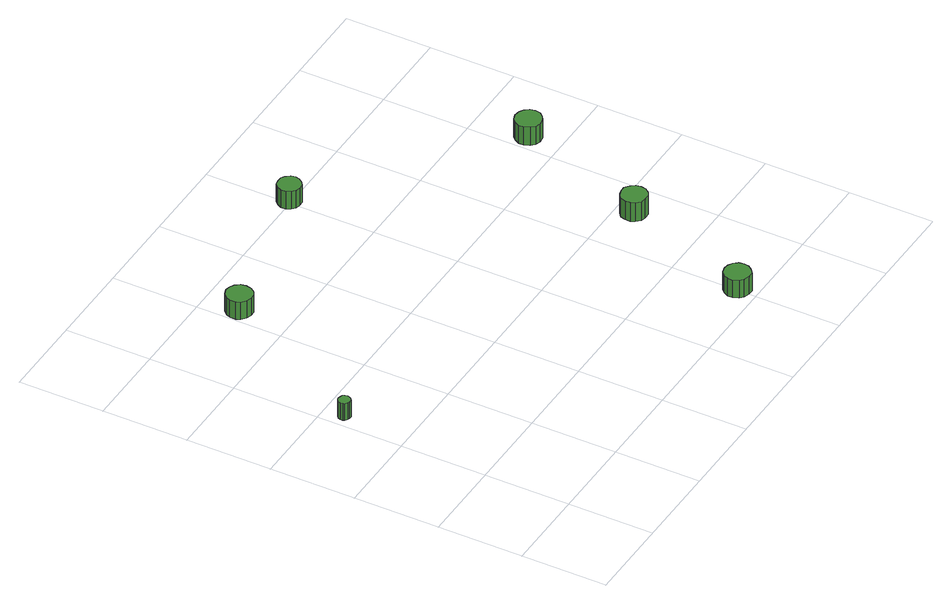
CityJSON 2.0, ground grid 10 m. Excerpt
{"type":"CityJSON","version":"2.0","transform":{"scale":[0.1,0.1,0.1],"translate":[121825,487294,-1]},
"CityObjects":{
"tree1":{"type":"SolitaryVegetationObject","attributes":{"function":"something"},"geometry":[{"type":"MultiSurface","lod":"1","boundaries":[[[0,1,2,3,4,5,6,7,8,9,10,11,12,13,14]],[[15,16,17,18,19,20,21,22,23,24,25,26,27,28,29]],[[0,29,28,1]],[[1,28,27,2]],[[2,27,26,3]],[[3,26,25,4]],[[4,25,24,5]],[[5,24,23,6]],[[6,23,22,7]],[[7,22,21,8]],[[8,21,20,9]],[[9,20,19,10]],[[10,19,18,11]],[[11,18,17,12]],[[12,17,16,13]],[[13,16,15,14]],[[14,15,29,0]]]}]},
"tree2":{"type":"SolitaryVegetationObject","attributes":{"function":"something"},"geometry":[{"type":"MultiSurface","lod":"1","boundaries":[[[30,31,32,33,34,35,36,37,38,39,40,41,42,43,44]],[[45,46,47,48,49,50,51,52,53,54,55,56,57,58,59]],[[30,59,58,31]],[[31,58,57,32]],[[32,57,56,33]],[[33,56,55,34]],[[34,55,54,35]],[[35,54,53,36]],[[36,53,52,37]],[[37,52,51,38]],[[38,51,50,39]],[[39,50,49,40]],[[40,49,48,41]],[[41,48,47,42]],[[42,47,46,43]],[[43,46,45,44]],[[44,45,59,30]]]}]},
"tree3":{"type":"SolitaryVegetationObject","attributes":{"function":"something"},"geometry":[{"type":"MultiSurface","lod":"1","boundaries":[[[60,61,62,63,64,65,66,67,68,69,70,71,72,73,74]],[[75,76,77,78,79,80,81,82,83,84,85,86,87,88,89]],[[60,89,88,61]],[[61,88,87,62]],[[62,87,86,63]],[[63,86,85,64]],[[64,85,84,65]],[[65,84,83,66]],[[66,83,82,67]],[[67,82,81,68]],[[68,81,80,69]],[[69,80,79,70]],[[70,79,78,71]],[[71,78,77,72]],[[72,77,76,73]],[[73,76,75,74]],[[74,75,89,60]]]}]},
"tree4":{"type":"SolitaryVegetationObject","attributes":{"function":"something"},"geometry":[{"type":"MultiSurface","lod":"1","boundaries":[[[90,91,92,93,94,95,96,97,98,99,100,101,102,103,104]],[[105,106,107,108,109,110,111,112,113,114,115,116,117,118,119]],[[90,119,118,91]],[[91,118,117,92]],[[92,117,116,93]],[[93,116,115,94]],[[94,115,114,95]],[[95,114,113,96]],[[96,113,112,97]],[[97,112,111,98]],[[98,111,110,99]],[[99,110,109,100]],[[100,109,108,101]],[[101,108,107,102]],[[102,107,106,103]],[[103,106,105,104]],[[104,105,119,90]]]}]},
"tree5":{"type":"SolitaryVegetationObject","attributes":{"function":"something"},"geometry":[{"type":"MultiSurface","lod":"1","boundaries":[[[120,121,122,123,124,125,126,127,128,129,130,131,132,133,134]],[[135,136,137,138,139,140,141,142,143,144,145,146,147,148,149]],[[120,149,148,121]],[[121,148,147,122]],[[122,147,146,123]],[[123,146,145,124]],[[124,145,144,125]],[[125,144,143,126]],[[126,143,142,127]],[[127,142,141,128]],[[128,141,140,129]],[[129,140,139,130]],[[130,139,138,131]],[[131,138,137,132]],[[132,137,136,133]],[[133,136,135,134]],[[134,135,149,120]]]}]},
"tree6":{"type":"SolitaryVegetationObject","attributes":{"function":"something"},"geometry":[{"type":"MultiSurface","lod":"1","boundaries":[[[150,151,152,153,154,155,156,157,158,159,160,161,162,163,164]],[[165,166,167,168,169,170,171,172,173,174,175,176,177,178,179]],[[150,179,178,151]],[[151,178,177,152]],[[152,177,176,153]],[[153,176,175,154]],[[154,175,174,155]],[[155,174,173,156]],[[156,173,172,157]],[[157,172,171,158]],[[158,171,170,159]],[[159,170,169,160]],[[160,169,168,161]],[[161,168,167,162]],[[162,167,166,163]],[[163,166,165,164]],[[164,165,179,150]]]}]},
"tree7":{"type":"SolitaryVegetationObject","attributes":{"function":"something"}}
},
"vertices":[
[22,276,29],[21,279,29],[20,281,29],[17,282,29],[14,283,29],[12,282,29],[9,280,29],[8,277,29],[8,274,29],[9,272,29],[12,270,29],[14,269,29],[17,269,29],[20,271,29],[21,273,29],[21,273,7],[20,271,7],[17,269,7],[14,269,7],[12,270,7],[9,272,7],[8,274,7],[8,277,7],[9,280,7],[12,282,7],[14,283,7],[17,282,7],[20,281,7],[21,279,7],[22,276,7],
[131,458,30],[130,464,30],[126,469,30],[121,472,30],[115,473,30],[109,471,30],[104,466,30],[102,461,30],[102,454,30],[104,449,30],[109,445,30],[115,443,30],[121,443,30],[126,446,30],[130,451,30],[130,451,7],[126,446,7],[121,443,7],[115,443,7],[109,445,7],[104,449,7],[102,454,7],[102,461,7],[104,466,7],[109,471,7],[115,473,7],[121,472,7],[126,469,7],[130,464,7],[131,458,7],
[417,23,29],[416,29,29],[412,34,29],[407,37,29],[401,38,29],[394,36,29],[390,32,29],[387,26,29],[387,20,29],[390,14,29],[394,10,29],[401,8,29],[407,8,29],[412,12,29],[416,17,29],[416,17,6],[412,12,6],[407,8,6],[401,8,6],[394,10,6],[390,14,6],[387,20,6],[387,26,6],[390,32,6],[394,36,6],[401,38,6],[407,37,6],[412,34,6],[416,29,6],[417,23,6],
[316,502,30],[315,507,30],[311,512,30],[307,515,30],[301,515,30],[296,514,30],[292,510,30],[289,505,30],[289,499,30],[292,494,30],[296,490,30],[301,489,30],[307,489,30],[311,492,30],[315,497,30],[315,497,7],[311,492,7],[307,489,7],[301,489,7],[296,490,7],[292,494,7],[289,499,7],[289,505,7],[292,510,7],[296,514,7],[301,515,7],[307,515,7],[311,512,7],[315,507,7],[316,502,7],
[476,179,31],[475,185,31],[471,190,31],[466,194,31],[460,194,31],[454,192,31],[449,188,31],[447,182,31],[447,176,31],[449,171,31],[454,166,31],[460,165,31],[466,165,31],[471,168,31],[475,173,31],[475,173,6],[471,168,6],[466,165,6],[460,165,6],[454,166,6],[449,171,6],[447,176,6],[447,182,6],[449,188,6],[454,192,6],[460,194,6],[466,194,6],[471,190,6],[475,185,6],[476,179,6],
[535,338,30],[534,344,30],[530,349,30],[525,352,30],[518,353,30],[512,351,30],[508,347,30],[505,341,30],[505,335,30],[508,329,30],[512,325,30],[518,323,30],[525,324,30],[530,327,30],[534,332,30],[534,332,6],[530,327,6],[525,324,6],[518,323,6],[512,325,6],[508,329,6],[505,335,6],[505,341,6],[508,347,6],[512,351,6],[518,353,6],[525,352,6],[530,349,6],[534,344,6],[535,338,6]
]}
